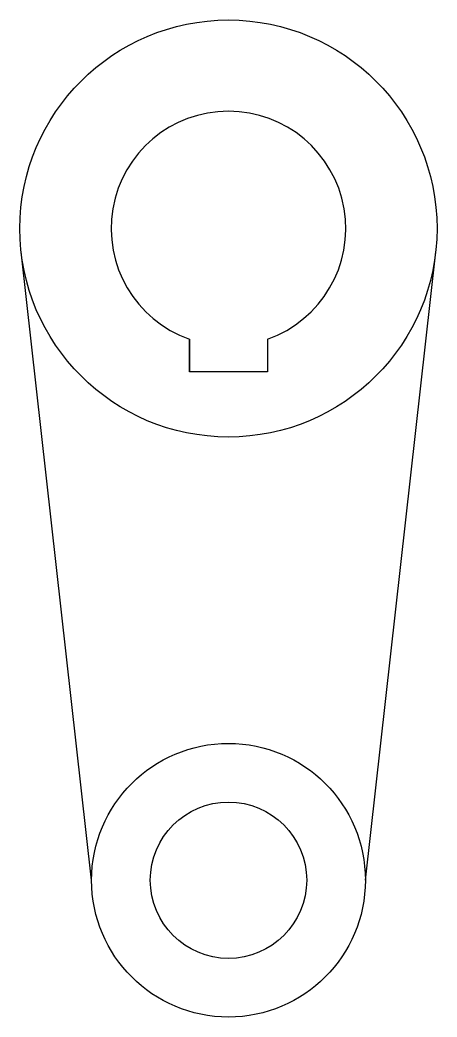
# Model space of a CAD drawing. Header units: millimetres. Extents: x 62 to 126, y 70 to 223.
import ezdxf

# ---------------------------------------------------------------- set-up
doc = ezdxf.new("R2010")
doc.units = ezdxf.units.MM
doc.header["$MEASUREMENT"] = 0
doc.layers.get('0').update_dxf_attribs({"plot": 0})

msp = doc.modelspace()

# ---------------------------------------------------------------- linework, layer by layer
for p, q in [((73.21, 91.38), (62.41, 187.82)), ((115.21, 91.38), (126.02, 187.82)), ((88.21, 174.41, 36), (88.21, 169.38, 36)), ((88.21, 169.38, 36), (88.21, 174.41, 36)), ((100.21, 174.41, 36), (100.21, 169.38, 36)), ((100.21, 174.41, 36), (100.21, 169.38, 36)), ((100.21, 169.38, 36), (88.21, 169.38, 36))]:
    msp.add_line(p, q)
for centre, radius in [((94.21, 191.38), 32), ((94.21, 91.38), 21), ((94.21, 91.38), 12)]:
    msp.add_circle(centre, radius)
msp.add_arc((94.21, 191.38), 18, 289.4712, 250.5288)

doc.saveas('drawing.dxf')
